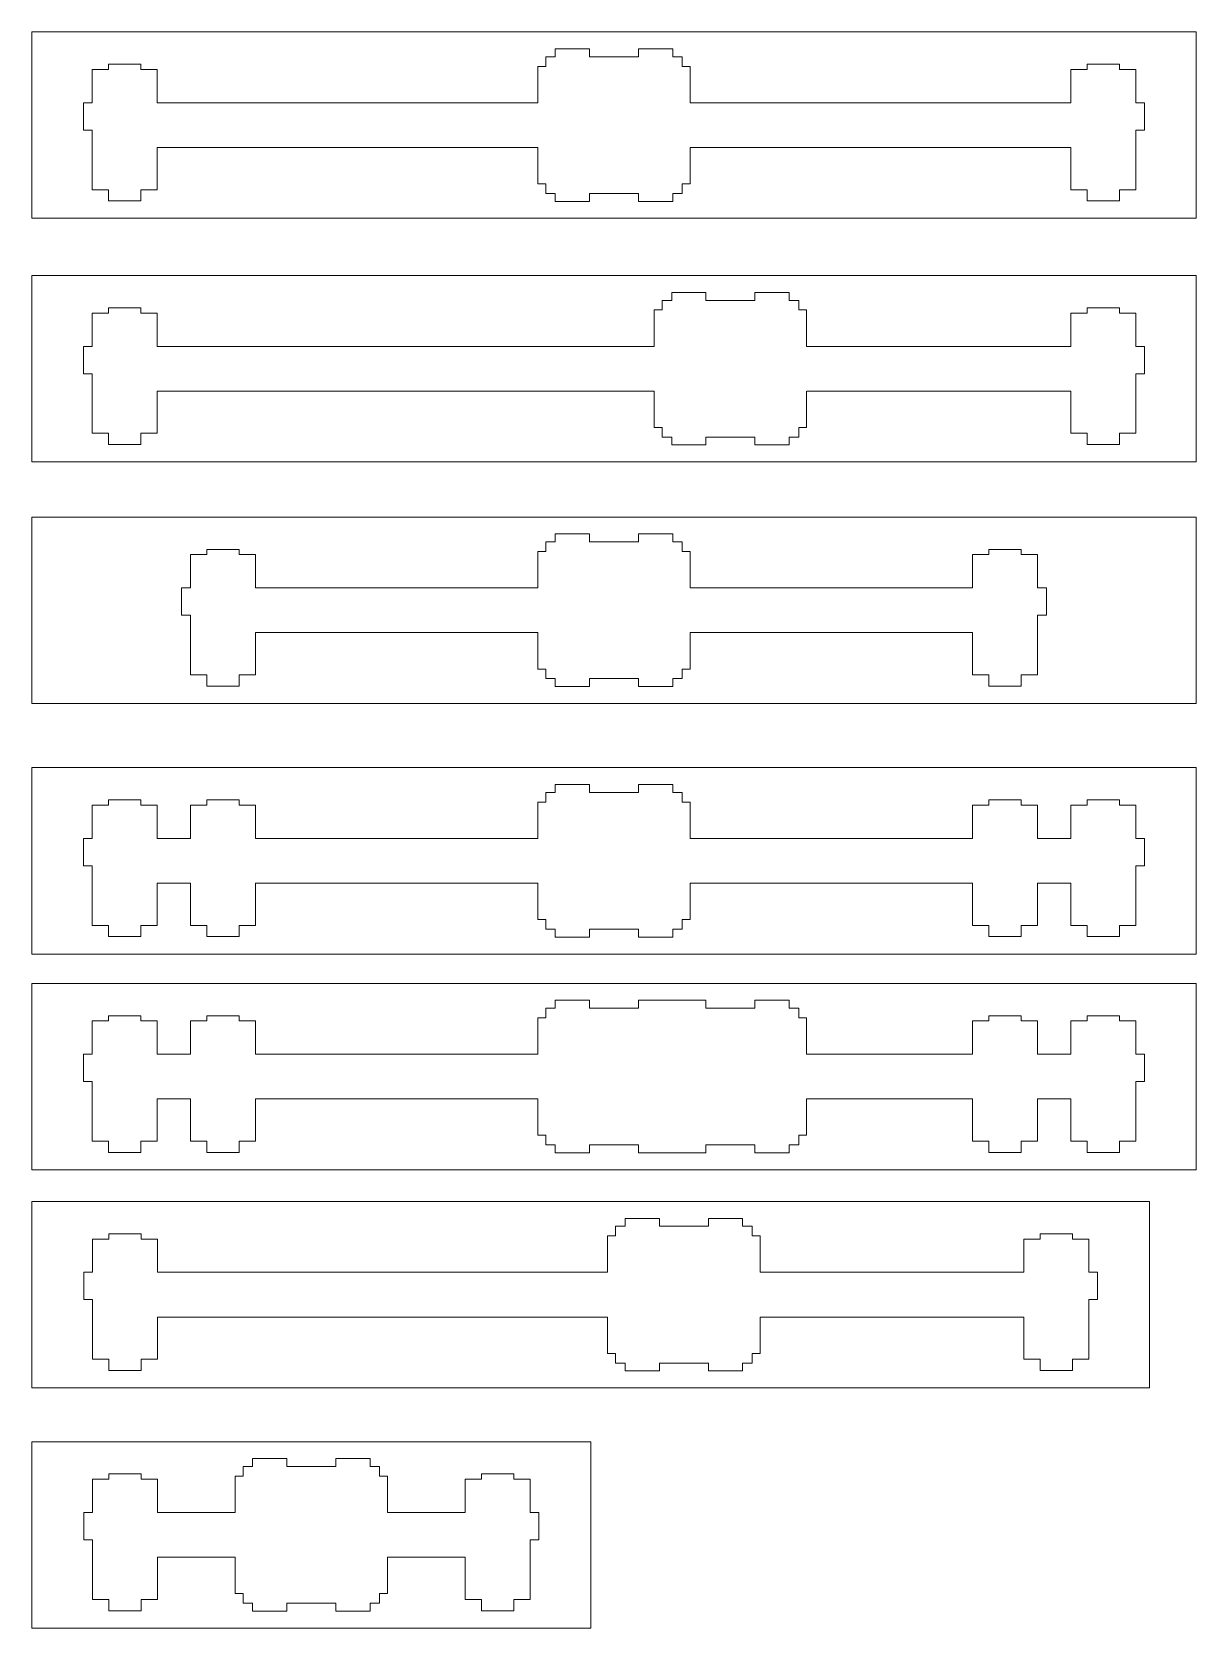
# Model space of a CAD drawing. Header units: millimetres. Extents: x -742 to 1487, y -1115 to 638.
# Drawn here: x 684.2 to 803.3, y -1115.4 to -952.3 of the extents above; entities that cross this region are included whole.
import ezdxf

# ---------------------------------------------------------------- set-up
doc = ezdxf.new("R2010")
doc.units = ezdxf.units.MM
doc.layers.add('Layer 1', color=7, linetype='CONTINUOUS')

msp = doc.modelspace()

# ---------------------------------------------------------------- linework, layer by layer
at = {"layer": 'Layer 1', "color": 250, "lineweight": 9}
for points in [[(684.237, -971.364), (803.299, -971.364), (803.299, -952.314), (684.237, -952.314), (684.237, -971.364)], [(684.237, -996.259), (803.299, -996.259), (803.299, -977.209), (684.237, -977.209), (684.237, -996.259)], [(684.237, -1020.951), (803.299, -1020.951), (803.299, -1001.901), (684.237, -1001.901), (684.237, -1020.951)], [(684.237, -1046.556), (803.299, -1046.556), (803.299, -1027.506), (684.237, -1027.506), (684.237, -1046.556)], [(684.237, -1068.605), (803.299, -1068.605), (803.299, -1049.555), (684.237, -1049.555), (684.237, -1068.605)], [(684.237, -1090.897), (798.537, -1090.897), (798.537, -1071.847), (684.237, -1071.847), (684.237, -1090.897)], [(684.237, -1115.447), (741.387, -1115.447), (741.387, -1096.397), (684.237, -1096.397), (684.237, -1115.447)]]:
    msp.add_lwpolyline(points, close=True, dxfattribs=at)
for points in [[(741.264, -954.041), (741.264, -954.041), (737.763, -954.041), (737.763, -954.041)], [(737.763, -954.854), (737.763, -954.854), (737.763, -954.041), (737.763, -954.041)], [(741.264, -954.041), (741.264, -954.041), (741.264, -954.854), (741.264, -954.854)], [(749.773, -954.041), (749.773, -954.041), (746.272, -954.041), (746.272, -954.041)], [(746.272, -954.854), (746.272, -954.854), (746.272, -954.041), (746.272, -954.041)], [(749.773, -954.041), (749.773, -954.041), (749.773, -954.854), (749.773, -954.854)], [(692.079, -955.616), (692.079, -955.616), (692.079, -956.149), (692.079, -956.149)], [(695.381, -955.616), (695.381, -955.616), (692.079, -955.616), (692.079, -955.616)], [(695.381, -955.616), (695.381, -955.616), (695.381, -956.149), (695.381, -956.149)], [(736.783, -955.834), (736.783, -955.834), (735.97, -955.834), (735.97, -955.834)], [(735.97, -959.553), (735.97, -959.553), (735.97, -955.834), (735.97, -955.834)], [(736.783, -955.834), (736.783, -955.834), (736.783, -954.854), (736.783, -954.854)], [(737.763, -954.854), (737.763, -954.854), (736.783, -954.854), (736.783, -954.854)], [(746.272, -954.854), (746.272, -954.854), (741.264, -954.854), (741.264, -954.854)], [(750.753, -954.854), (750.753, -954.854), (749.773, -954.854), (749.773, -954.854)], [(750.753, -955.834), (750.753, -955.834), (750.753, -954.854), (750.753, -954.854)], [(751.566, -955.834), (751.566, -955.834), (750.753, -955.834), (750.753, -955.834)], [(751.566, -959.553), (751.566, -959.553), (751.566, -955.834), (751.566, -955.834)], [(792.155, -955.616), (792.155, -955.616), (792.155, -956.149), (792.155, -956.149)], [(795.457, -955.616), (795.457, -955.616), (792.155, -955.616), (792.155, -955.616)], [(795.457, -955.616), (795.457, -955.616), (795.457, -956.149), (795.457, -956.149)], [(690.403, -959.553), (690.403, -959.553), (690.403, -956.149), (690.403, -956.149)], [(692.079, -956.149), (692.079, -956.149), (690.403, -956.149), (690.403, -956.149)], [(697.057, -956.149), (697.057, -956.149), (695.381, -956.149), (695.381, -956.149)], [(697.057, -959.553), (697.057, -959.553), (697.057, -956.149), (697.057, -956.149)], [(790.479, -959.553), (790.479, -959.553), (790.479, -956.149), (790.479, -956.149)], [(792.155, -956.149), (792.155, -956.149), (790.479, -956.149), (790.479, -956.149)], [(797.133, -956.149), (797.133, -956.149), (795.457, -956.149), (795.457, -956.149)], [(797.133, -959.553), (797.133, -959.553), (797.133, -956.149), (797.133, -956.149)], [(690.403, -959.553), (690.403, -959.553), (689.514, -959.553), (689.514, -959.553)], [(689.514, -959.553), (689.514, -959.553), (689.514, -962.347), (689.514, -962.347)], [(735.97, -959.553), (735.97, -959.553), (697.057, -959.553), (697.057, -959.553)], [(790.479, -959.553), (790.479, -959.553), (751.566, -959.553), (751.566, -959.553)], [(798.022, -959.553), (798.022, -959.553), (797.133, -959.553), (797.133, -959.553)], [(798.022, -962.347), (798.022, -962.347), (798.022, -959.553), (798.022, -959.553)], [(689.514, -962.347), (689.514, -962.347), (690.403, -962.347), (690.403, -962.347)], [(690.403, -968.443), (690.403, -968.443), (690.403, -962.347), (690.403, -962.347)], [(797.133, -968.443), (797.133, -968.443), (797.133, -962.347), (797.133, -962.347)], [(797.133, -962.347), (797.133, -962.347), (798.022, -962.347), (798.022, -962.347)], [(697.057, -964.125), (697.057, -964.125), (735.97, -964.125), (735.97, -964.125)], [(697.057, -968.443), (697.057, -968.443), (697.057, -964.125), (697.057, -964.125)], [(735.97, -967.844), (735.97, -967.844), (735.97, -964.125), (735.97, -964.125)], [(790.479, -964.125), (790.479, -964.125), (751.566, -964.125), (751.566, -964.125)], [(751.566, -967.844), (751.566, -967.844), (751.566, -964.125), (751.566, -964.125)], [(790.479, -968.443), (790.479, -968.443), (790.479, -964.125), (790.479, -964.125)], [(692.079, -968.443), (692.079, -968.443), (690.403, -968.443), (690.403, -968.443)], [(692.079, -969.586), (692.079, -969.586), (692.079, -968.443), (692.079, -968.443)], [(695.381, -969.586), (695.381, -969.586), (695.381, -968.443), (695.381, -968.443)], [(695.381, -968.443), (695.381, -968.443), (697.057, -968.443), (697.057, -968.443)], [(735.97, -967.844), (735.97, -967.844), (736.783, -967.844), (736.783, -967.844)], [(736.783, -967.844), (736.783, -967.844), (736.783, -968.824), (736.783, -968.824)], [(736.783, -968.824), (736.783, -968.824), (737.763, -968.824), (737.763, -968.824)], [(737.763, -968.824), (737.763, -968.824), (737.763, -969.637), (737.763, -969.637)], [(741.264, -969.637), (741.264, -969.637), (741.264, -968.824), (741.264, -968.824)], [(741.264, -968.824), (741.264, -968.824), (746.272, -968.824), (746.272, -968.824)], [(746.272, -968.824), (746.272, -968.824), (746.272, -969.637), (746.272, -969.637)], [(749.773, -969.637), (749.773, -969.637), (749.773, -968.824), (749.773, -968.824)], [(749.773, -968.824), (749.773, -968.824), (750.753, -968.824), (750.753, -968.824)], [(750.753, -968.824), (750.753, -968.824), (750.753, -967.844), (750.753, -967.844)], [(750.753, -967.844), (750.753, -967.844), (751.566, -967.844), (751.566, -967.844)], [(792.155, -968.443), (792.155, -968.443), (790.479, -968.443), (790.479, -968.443)], [(792.155, -969.586), (792.155, -969.586), (792.155, -968.443), (792.155, -968.443)], [(795.457, -969.586), (795.457, -969.586), (795.457, -968.443), (795.457, -968.443)], [(795.457, -968.443), (795.457, -968.443), (797.133, -968.443), (797.133, -968.443)], [(692.079, -969.586), (692.079, -969.586), (695.381, -969.586), (695.381, -969.586)], [(737.763, -969.637), (737.763, -969.637), (741.264, -969.637), (741.264, -969.637)], [(746.272, -969.637), (746.272, -969.637), (749.773, -969.637), (749.773, -969.637)], [(792.155, -969.586), (792.155, -969.586), (795.457, -969.586), (795.457, -969.586)], [(748.687, -980.73), (748.687, -980.73), (748.687, -979.749), (748.687, -979.749)], [(749.667, -979.749), (749.667, -979.749), (748.687, -979.749), (748.687, -979.749)], [(753.167, -978.937), (753.167, -978.937), (749.667, -978.937), (749.667, -978.937)], [(749.667, -979.749), (749.667, -979.749), (749.667, -978.937), (749.667, -978.937)], [(753.167, -978.937), (753.167, -978.937), (753.167, -979.749), (753.167, -979.749)], [(758.176, -979.749), (758.176, -979.749), (753.167, -979.749), (753.167, -979.749)], [(761.676, -978.937), (761.676, -978.937), (758.176, -978.937), (758.176, -978.937)], [(758.176, -979.749), (758.176, -979.749), (758.176, -978.937), (758.176, -978.937)], [(761.676, -978.937), (761.676, -978.937), (761.676, -979.749), (761.676, -979.749)], [(762.657, -979.749), (762.657, -979.749), (761.676, -979.749), (761.676, -979.749)], [(762.657, -980.73), (762.657, -980.73), (762.657, -979.749), (762.657, -979.749)], [(690.403, -984.448), (690.403, -984.448), (690.403, -981.045), (690.403, -981.045)], [(692.079, -981.045), (692.079, -981.045), (690.403, -981.045), (690.403, -981.045)], [(692.079, -980.511), (692.079, -980.511), (692.079, -981.045), (692.079, -981.045)], [(695.381, -980.511), (695.381, -980.511), (692.079, -980.511), (692.079, -980.511)], [(695.381, -980.511), (695.381, -980.511), (695.381, -981.045), (695.381, -981.045)], [(697.057, -981.045), (697.057, -981.045), (695.381, -981.045), (695.381, -981.045)], [(697.057, -984.448), (697.057, -984.448), (697.057, -981.045), (697.057, -981.045)], [(748.687, -980.73), (748.687, -980.73), (747.874, -980.73), (747.874, -980.73)], [(747.874, -984.448), (747.874, -984.448), (747.874, -980.73), (747.874, -980.73)], [(763.47, -980.73), (763.47, -980.73), (762.657, -980.73), (762.657, -980.73)], [(763.47, -984.448), (763.47, -984.448), (763.47, -980.73), (763.47, -980.73)], [(790.479, -984.448), (790.479, -984.448), (790.479, -981.045), (790.479, -981.045)], [(792.155, -981.045), (792.155, -981.045), (790.479, -981.045), (790.479, -981.045)], [(792.155, -980.511), (792.155, -980.511), (792.155, -981.045), (792.155, -981.045)], [(795.457, -980.511), (795.457, -980.511), (792.155, -980.511), (792.155, -980.511)], [(795.457, -980.511), (795.457, -980.511), (795.457, -981.045), (795.457, -981.045)], [(797.133, -981.045), (797.133, -981.045), (795.457, -981.045), (795.457, -981.045)], [(797.133, -984.448), (797.133, -984.448), (797.133, -981.045), (797.133, -981.045)], [(690.403, -984.448), (690.403, -984.448), (689.514, -984.448), (689.514, -984.448)], [(689.514, -984.448), (689.514, -984.448), (689.514, -987.242), (689.514, -987.242)], [(747.874, -984.448), (747.874, -984.448), (697.057, -984.448), (697.057, -984.448)], [(790.479, -984.448), (790.479, -984.448), (763.471, -984.448), (763.471, -984.448)], [(798.022, -984.448), (798.022, -984.448), (797.133, -984.448), (797.133, -984.448)], [(798.022, -987.242), (798.022, -987.242), (798.022, -984.448), (798.022, -984.448)], [(689.514, -987.242), (689.514, -987.242), (690.403, -987.242), (690.403, -987.242)], [(690.403, -993.338), (690.403, -993.338), (690.403, -987.242), (690.403, -987.242)], [(797.133, -993.338), (797.133, -993.338), (797.133, -987.242), (797.133, -987.242)], [(797.133, -987.242), (797.133, -987.242), (798.022, -987.242), (798.022, -987.242)], [(697.057, -989.02), (697.057, -989.02), (747.874, -989.02), (747.874, -989.02)], [(697.057, -993.338), (697.057, -993.338), (697.057, -989.02), (697.057, -989.02)], [(747.874, -992.739), (747.874, -992.739), (747.874, -989.02), (747.874, -989.02)], [(763.47, -992.739), (763.47, -992.739), (763.47, -989.02), (763.47, -989.02)], [(790.479, -989.02), (790.479, -989.02), (763.473, -989.02), (763.473, -989.02)], [(790.479, -993.338), (790.479, -993.338), (790.479, -989.02), (790.479, -989.02)], [(692.079, -993.338), (692.079, -993.338), (690.403, -993.338), (690.403, -993.338)], [(692.079, -994.481), (692.079, -994.481), (692.079, -993.338), (692.079, -993.338)], [(695.381, -994.481), (695.381, -994.481), (695.381, -993.338), (695.381, -993.338)], [(695.381, -993.338), (695.381, -993.338), (697.057, -993.338), (697.057, -993.338)], [(747.874, -992.739), (747.874, -992.739), (748.687, -992.739), (748.687, -992.739)], [(748.687, -992.739), (748.687, -992.739), (748.687, -993.719), (748.687, -993.719)], [(762.657, -993.719), (762.657, -993.719), (762.657, -992.739), (762.657, -992.739)], [(762.657, -992.739), (762.657, -992.739), (763.47, -992.739), (763.47, -992.739)], [(792.155, -993.338), (792.155, -993.338), (790.479, -993.338), (790.479, -993.338)], [(792.155, -994.481), (792.155, -994.481), (792.155, -993.338), (792.155, -993.338)], [(795.457, -994.481), (795.457, -994.481), (795.457, -993.338), (795.457, -993.338)], [(795.457, -993.338), (795.457, -993.338), (797.133, -993.338), (797.133, -993.338)], [(692.079, -994.481), (692.079, -994.481), (695.381, -994.481), (695.381, -994.481)], [(748.687, -993.719), (748.687, -993.719), (749.667, -993.719), (749.667, -993.719)], [(749.667, -993.719), (749.667, -993.719), (749.667, -994.532), (749.667, -994.532)], [(749.667, -994.532), (749.667, -994.532), (753.167, -994.532), (753.167, -994.532)], [(753.167, -994.532), (753.167, -994.532), (753.167, -993.719), (753.167, -993.719)], [(753.167, -993.719), (753.167, -993.719), (758.176, -993.719), (758.176, -993.719)], [(758.176, -993.719), (758.176, -993.719), (758.176, -994.532), (758.176, -994.532)], [(758.176, -994.532), (758.176, -994.532), (761.676, -994.532), (761.676, -994.532)], [(761.676, -994.532), (761.676, -994.532), (761.676, -993.719), (761.676, -993.719)], [(761.676, -993.719), (761.676, -993.719), (762.657, -993.719), (762.657, -993.719)], [(792.155, -994.481), (792.155, -994.481), (795.457, -994.481), (795.457, -994.481)], [(736.783, -1005.422), (736.783, -1005.422), (736.783, -1004.441), (736.783, -1004.441)], [(737.763, -1004.441), (737.763, -1004.441), (736.783, -1004.441), (736.783, -1004.441)], [(741.264, -1003.628), (741.264, -1003.628), (737.763, -1003.628), (737.763, -1003.628)], [(737.763, -1004.441), (737.763, -1004.441), (737.763, -1003.628), (737.763, -1003.628)], [(741.264, -1003.628), (741.264, -1003.628), (741.264, -1004.441), (741.264, -1004.441)], [(746.272, -1004.441), (746.272, -1004.441), (741.264, -1004.441), (741.264, -1004.441)], [(749.773, -1003.628), (749.773, -1003.628), (746.272, -1003.628), (746.272, -1003.628)], [(746.272, -1004.441), (746.272, -1004.441), (746.272, -1003.628), (746.272, -1003.628)], [(749.773, -1003.628), (749.773, -1003.628), (749.773, -1004.441), (749.773, -1004.441)], [(750.753, -1004.441), (750.753, -1004.441), (749.773, -1004.441), (749.773, -1004.441)], [(750.753, -1005.422), (750.753, -1005.422), (750.753, -1004.441), (750.753, -1004.441)], [(700.441, -1009.14), (700.441, -1009.14), (700.441, -1005.737), (700.441, -1005.737)], [(702.117, -1005.737), (702.117, -1005.737), (700.441, -1005.737), (700.441, -1005.737)], [(702.117, -1005.203), (702.117, -1005.203), (702.117, -1005.737), (702.117, -1005.737)], [(705.419, -1005.203), (705.419, -1005.203), (702.117, -1005.203), (702.117, -1005.203)], [(705.419, -1005.203), (705.419, -1005.203), (705.419, -1005.737), (705.419, -1005.737)], [(707.095, -1005.737), (707.095, -1005.737), (705.419, -1005.737), (705.419, -1005.737)], [(707.095, -1009.14), (707.095, -1009.14), (707.095, -1005.737), (707.095, -1005.737)], [(736.783, -1005.422), (736.783, -1005.422), (735.97, -1005.422), (735.97, -1005.422)], [(735.97, -1009.14), (735.97, -1009.14), (735.97, -1005.422), (735.97, -1005.422)], [(751.566, -1005.422), (751.566, -1005.422), (750.753, -1005.422), (750.753, -1005.422)], [(751.566, -1009.14), (751.566, -1009.14), (751.566, -1005.422), (751.566, -1005.422)], [(780.441, -1009.14), (780.441, -1009.14), (780.441, -1005.737), (780.441, -1005.737)], [(780.441, -1005.737), (780.441, -1005.737), (782.117, -1005.737), (782.117, -1005.737)], [(782.117, -1005.203), (782.117, -1005.203), (782.117, -1005.737), (782.117, -1005.737)], [(782.117, -1005.203), (782.117, -1005.203), (785.419, -1005.203), (785.419, -1005.203)], [(785.419, -1005.203), (785.419, -1005.203), (785.419, -1005.737), (785.419, -1005.737)], [(785.419, -1005.737), (785.419, -1005.737), (787.095, -1005.737), (787.095, -1005.737)], [(787.095, -1009.14), (787.095, -1009.14), (787.095, -1005.737), (787.095, -1005.737)], [(700.441, -1009.14), (700.441, -1009.14), (699.552, -1009.14), (699.552, -1009.14)], [(699.552, -1009.14), (699.552, -1009.14), (699.552, -1011.934), (699.552, -1011.934)], [(735.97, -1009.14), (735.97, -1009.14), (707.095, -1009.14), (707.095, -1009.14)], [(751.566, -1009.14), (751.566, -1009.14), (780.441, -1009.14), (780.441, -1009.14)], [(787.095, -1009.14), (787.095, -1009.14), (787.984, -1009.14), (787.984, -1009.14)], [(787.984, -1009.14), (787.984, -1009.14), (787.984, -1011.934), (787.984, -1011.934)], [(699.552, -1011.934), (699.552, -1011.934), (700.441, -1011.934), (700.441, -1011.934)], [(700.441, -1018.03), (700.441, -1018.03), (700.441, -1011.934), (700.441, -1011.934)], [(787.984, -1011.934), (787.984, -1011.934), (787.095, -1011.934), (787.095, -1011.934)], [(787.095, -1018.03), (787.095, -1018.03), (787.095, -1011.934), (787.095, -1011.934)], [(707.095, -1013.712), (707.095, -1013.712), (735.97, -1013.712), (735.97, -1013.712)], [(707.095, -1018.03), (707.095, -1018.03), (707.095, -1013.712), (707.095, -1013.712)], [(735.97, -1017.431), (735.97, -1017.431), (735.97, -1013.712), (735.97, -1013.712)], [(780.441, -1013.712), (780.441, -1013.712), (751.566, -1013.712), (751.566, -1013.712)], [(751.566, -1017.431), (751.566, -1017.431), (751.566, -1013.712), (751.566, -1013.712)], [(780.441, -1018.03), (780.441, -1018.03), (780.441, -1013.712), (780.441, -1013.712)], [(735.97, -1017.431), (735.97, -1017.431), (736.783, -1017.431), (736.783, -1017.431)], [(736.783, -1017.431), (736.783, -1017.431), (736.783, -1018.411), (736.783, -1018.411)], [(750.753, -1018.411), (750.753, -1018.411), (750.753, -1017.431), (750.753, -1017.431)], [(750.753, -1017.431), (750.753, -1017.431), (751.566, -1017.431), (751.566, -1017.431)], [(702.117, -1018.03), (702.117, -1018.03), (700.441, -1018.03), (700.441, -1018.03)], [(702.117, -1019.173), (702.117, -1019.173), (702.117, -1018.03), (702.117, -1018.03)], [(702.117, -1019.173), (702.117, -1019.173), (705.419, -1019.173), (705.419, -1019.173)], [(705.419, -1019.173), (705.419, -1019.173), (705.419, -1018.03), (705.419, -1018.03)], [(705.419, -1018.03), (705.419, -1018.03), (707.095, -1018.03), (707.095, -1018.03)], [(736.783, -1018.411), (736.783, -1018.411), (737.763, -1018.411), (737.763, -1018.411)], [(737.763, -1018.411), (737.763, -1018.411), (737.763, -1019.224), (737.763, -1019.224)], [(737.763, -1019.224), (737.763, -1019.224), (741.264, -1019.224), (741.264, -1019.224)], [(741.264, -1019.224), (741.264, -1019.224), (741.264, -1018.411), (741.264, -1018.411)], [(741.264, -1018.411), (741.264, -1018.411), (746.272, -1018.411), (746.272, -1018.411)], [(746.272, -1018.411), (746.272, -1018.411), (746.272, -1019.224), (746.272, -1019.224)], [(746.272, -1019.224), (746.272, -1019.224), (749.773, -1019.224), (749.773, -1019.224)], [(749.773, -1019.224), (749.773, -1019.224), (749.773, -1018.411), (749.773, -1018.411)], [(749.773, -1018.411), (749.773, -1018.411), (750.753, -1018.411), (750.753, -1018.411)], [(782.117, -1018.03), (782.117, -1018.03), (780.441, -1018.03), (780.441, -1018.03)], [(782.117, -1019.173), (782.117, -1019.173), (782.117, -1018.03), (782.117, -1018.03)], [(785.419, -1019.173), (785.419, -1019.173), (782.117, -1019.173), (782.117, -1019.173)], [(785.419, -1019.173), (785.419, -1019.173), (785.419, -1018.03), (785.419, -1018.03)], [(785.419, -1018.03), (785.419, -1018.03), (787.095, -1018.03), (787.095, -1018.03)], [(741.264, -1029.234), (741.264, -1029.234), (737.764, -1029.234), (737.764, -1029.234)], [(737.764, -1030.046), (737.764, -1030.046), (737.764, -1029.234), (737.764, -1029.234)], [(741.264, -1029.234), (741.264, -1029.234), (741.264, -1030.046), (741.264, -1030.046)], [(749.773, -1029.234), (749.773, -1029.234), (746.273, -1029.234), (746.273, -1029.234)], [(746.273, -1030.046), (746.273, -1030.046), (746.273, -1029.234), (746.273, -1029.234)], [(749.773, -1029.234), (749.773, -1029.234), (749.773, -1030.046), (749.773, -1030.046)], [(692.079, -1030.808), (692.079, -1030.808), (692.079, -1031.342), (692.079, -1031.342)], [(695.381, -1030.808), (695.381, -1030.808), (692.079, -1030.808), (692.079, -1030.808)], [(695.381, -1030.808), (695.381, -1030.808), (695.381, -1031.342), (695.381, -1031.342)], [(702.117, -1030.808), (702.117, -1030.808), (702.117, -1031.342), (702.117, -1031.342)], [(705.419, -1030.808), (705.419, -1030.808), (702.117, -1030.808), (702.117, -1030.808)], [(705.419, -1030.808), (705.419, -1030.808), (705.419, -1031.342), (705.419, -1031.342)], [(737.764, -1030.046), (737.764, -1030.046), (736.783, -1030.046), (736.783, -1030.046)], [(736.783, -1031.027), (736.783, -1031.027), (736.783, -1030.046), (736.783, -1030.046)], [(746.273, -1030.046), (746.273, -1030.046), (741.264, -1030.046), (741.264, -1030.046)], [(750.753, -1030.046), (750.753, -1030.046), (749.773, -1030.046), (749.773, -1030.046)], [(750.753, -1031.027), (750.753, -1031.027), (750.753, -1030.046), (750.753, -1030.046)], [(782.117, -1030.808), (782.117, -1030.808), (782.117, -1031.342), (782.117, -1031.342)], [(782.117, -1030.808), (782.117, -1030.808), (785.419, -1030.808), (785.419, -1030.808)], [(785.419, -1030.808), (785.419, -1030.808), (785.419, -1031.342), (785.419, -1031.342)], [(792.155, -1030.808), (792.155, -1030.808), (792.155, -1031.342), (792.155, -1031.342)], [(795.457, -1030.808), (795.457, -1030.808), (792.155, -1030.808), (792.155, -1030.808)], [(795.457, -1030.808), (795.457, -1030.808), (795.457, -1031.342), (795.457, -1031.342)], [(690.403, -1034.745), (690.403, -1034.745), (690.403, -1031.342), (690.403, -1031.342)], [(692.079, -1031.342), (692.079, -1031.342), (690.403, -1031.342), (690.403, -1031.342)], [(697.057, -1031.342), (697.057, -1031.342), (695.381, -1031.342), (695.381, -1031.342)], [(697.057, -1034.745), (697.057, -1034.745), (697.057, -1031.342), (697.057, -1031.342)], [(700.441, -1034.745), (700.441, -1034.745), (700.441, -1031.342), (700.441, -1031.342)], [(702.117, -1031.342), (702.117, -1031.342), (700.441, -1031.342), (700.441, -1031.342)], [(707.095, -1031.342), (707.095, -1031.342), (705.419, -1031.342), (705.419, -1031.342)], [(707.095, -1034.745), (707.095, -1034.745), (707.095, -1031.342), (707.095, -1031.342)], [(736.783, -1031.027), (736.783, -1031.027), (735.97, -1031.027), (735.97, -1031.027)], [(735.97, -1034.745), (735.97, -1034.745), (735.97, -1031.027), (735.97, -1031.027)], [(750.753, -1031.027), (750.753, -1031.027), (751.566, -1031.027), (751.566, -1031.027)], [(751.566, -1034.745), (751.566, -1034.745), (751.566, -1031.027), (751.566, -1031.027)], [(780.441, -1034.745), (780.441, -1034.745), (780.441, -1031.342), (780.441, -1031.342)], [(780.441, -1031.342), (780.441, -1031.342), (782.117, -1031.342), (782.117, -1031.342)], [(785.419, -1031.342), (785.419, -1031.342), (787.095, -1031.342), (787.095, -1031.342)], [(787.095, -1034.745), (787.095, -1034.745), (787.095, -1031.342), (787.095, -1031.342)], [(790.479, -1034.745), (790.479, -1034.745), (790.479, -1031.342), (790.479, -1031.342)], [(792.155, -1031.342), (792.155, -1031.342), (790.479, -1031.342), (790.479, -1031.342)], [(797.133, -1031.342), (797.133, -1031.342), (795.457, -1031.342), (795.457, -1031.342)], [(797.133, -1034.745), (797.133, -1034.745), (797.133, -1031.342), (797.133, -1031.342)], [(690.403, -1034.745), (690.403, -1034.745), (689.514, -1034.745), (689.514, -1034.745)], [(689.514, -1034.745), (689.514, -1034.745), (689.514, -1037.539), (689.514, -1037.539)], [(700.441, -1034.745), (700.441, -1034.745), (697.057, -1034.745), (697.057, -1034.745)], [(735.97, -1034.745), (735.97, -1034.745), (707.095, -1034.745), (707.095, -1034.745)], [(780.441, -1034.745), (780.441, -1034.745), (751.566, -1034.745), (751.566, -1034.745)], [(787.095, -1034.745), (787.095, -1034.745), (790.479, -1034.745), (790.479, -1034.745)], [(798.022, -1034.745), (798.022, -1034.745), (797.133, -1034.745), (797.133, -1034.745)], [(798.022, -1037.539), (798.022, -1037.539), (798.022, -1034.745), (798.022, -1034.745)], [(689.514, -1037.539), (689.514, -1037.539), (690.403, -1037.539), (690.403, -1037.539)], [(690.403, -1043.635), (690.403, -1043.635), (690.403, -1037.539), (690.403, -1037.539)], [(797.133, -1043.635), (797.133, -1043.635), (797.133, -1037.539), (797.133, -1037.539)], [(797.133, -1037.539), (797.133, -1037.539), (798.022, -1037.539), (798.022, -1037.539)], [(697.057, -1039.317), (697.057, -1039.317), (700.441, -1039.317), (700.441, -1039.317)], [(697.057, -1043.635), (697.057, -1043.635), (697.057, -1039.317), (697.057, -1039.317)], [(700.441, -1043.635), (700.441, -1043.635), (700.441, -1039.317), (700.441, -1039.317)], [(707.095, -1039.317), (707.095, -1039.317), (735.97, -1039.317), (735.97, -1039.317)], [(707.095, -1043.635), (707.095, -1043.635), (707.095, -1039.317), (707.095, -1039.317)], [(735.97, -1043.036), (735.97, -1043.036), (735.97, -1039.317), (735.97, -1039.317)], [(780.441, -1039.317), (780.441, -1039.317), (751.566, -1039.317), (751.566, -1039.317)], [(751.566, -1043.036), (751.566, -1043.036), (751.566, -1039.317), (751.566, -1039.317)], [(780.441, -1043.635), (780.441, -1043.635), (780.441, -1039.317), (780.441, -1039.317)], [(790.479, -1039.317), (790.479, -1039.317), (787.095, -1039.317), (787.095, -1039.317)], [(787.095, -1043.635), (787.095, -1043.635), (787.095, -1039.317), (787.095, -1039.317)], [(790.479, -1043.635), (790.479, -1043.635), (790.479, -1039.317), (790.479, -1039.317)], [(692.079, -1043.635), (692.079, -1043.635), (690.403, -1043.635), (690.403, -1043.635)], [(692.079, -1044.778), (692.079, -1044.778), (692.079, -1043.635), (692.079, -1043.635)], [(695.381, -1044.778), (695.381, -1044.778), (695.381, -1043.635), (695.381, -1043.635)], [(695.381, -1043.635), (695.381, -1043.635), (697.057, -1043.635), (697.057, -1043.635)], [(702.117, -1043.635), (702.117, -1043.635), (700.441, -1043.635), (700.441, -1043.635)], [(702.117, -1044.778), (702.117, -1044.778), (702.117, -1043.635), (702.117, -1043.635)], [(705.419, -1044.778), (705.419, -1044.778), (705.419, -1043.635), (705.419, -1043.635)], [(705.419, -1043.635), (705.419, -1043.635), (707.095, -1043.635), (707.095, -1043.635)], [(735.97, -1043.036), (735.97, -1043.036), (736.783, -1043.036), (736.783, -1043.036)], [(736.783, -1043.036), (736.783, -1043.036), (736.783, -1044.016), (736.783, -1044.016)], [(736.783, -1044.016), (736.783, -1044.016), (737.764, -1044.016), (737.764, -1044.016)], [(737.764, -1044.016), (737.764, -1044.016), (737.764, -1044.829), (737.764, -1044.829)], [(741.264, -1044.829), (741.264, -1044.829), (741.264, -1044.016), (741.264, -1044.016)], [(741.264, -1044.016), (741.264, -1044.016), (746.273, -1044.016), (746.273, -1044.016)], [(746.273, -1044.016), (746.273, -1044.016), (746.273, -1044.829), (746.273, -1044.829)], [(749.773, -1044.829), (749.773, -1044.829), (749.773, -1044.016), (749.773, -1044.016)], [(749.773, -1044.016), (749.773, -1044.016), (750.753, -1044.016), (750.753, -1044.016)], [(751.566, -1043.036), (751.566, -1043.036), (750.753, -1043.036), (750.753, -1043.036)], [(750.753, -1043.036), (750.753, -1043.036), (750.753, -1044.016), (750.753, -1044.016)], [(782.117, -1043.635), (782.117, -1043.635), (780.441, -1043.635), (780.441, -1043.635)], [(782.117, -1044.778), (782.117, -1044.778), (782.117, -1043.635), (782.117, -1043.635)], [(785.419, -1044.778), (785.419, -1044.778), (785.419, -1043.635), (785.419, -1043.635)], [(785.419, -1043.635), (785.419, -1043.635), (787.095, -1043.635), (787.095, -1043.635)], [(792.155, -1043.635), (792.155, -1043.635), (790.479, -1043.635), (790.479, -1043.635)], [(792.155, -1044.778), (792.155, -1044.778), (792.155, -1043.635), (792.155, -1043.635)], [(795.457, -1044.778), (795.457, -1044.778), (795.457, -1043.635), (795.457, -1043.635)], [(795.457, -1043.635), (795.457, -1043.635), (797.133, -1043.635), (797.133, -1043.635)], [(692.079, -1044.778), (692.079, -1044.778), (695.381, -1044.778), (695.381, -1044.778)], [(702.117, -1044.778), (702.117, -1044.778), (705.419, -1044.778), (705.419, -1044.778)], [(737.764, -1044.829), (737.764, -1044.829), (741.264, -1044.829), (741.264, -1044.829)], [(746.273, -1044.829), (746.273, -1044.829), (749.773, -1044.829), (749.773, -1044.829)], [(785.419, -1044.778), (785.419, -1044.778), (782.117, -1044.778), (782.117, -1044.778)], [(792.155, -1044.778), (792.155, -1044.778), (795.457, -1044.778), (795.457, -1044.778)], [(737.764, -1052.095), (737.764, -1052.095), (736.783, -1052.095), (736.783, -1052.095)], [(736.783, -1053.076), (736.783, -1053.076), (736.783, -1052.095), (736.783, -1052.095)], [(741.264, -1051.283), (741.264, -1051.283), (737.764, -1051.283), (737.764, -1051.283)], [(737.764, -1052.095), (737.764, -1052.095), (737.764, -1051.283), (737.764, -1051.283)], [(741.264, -1051.283), (741.264, -1051.283), (741.264, -1052.095), (741.264, -1052.095)], [(746.273, -1052.095), (746.273, -1052.095), (741.264, -1052.095), (741.264, -1052.095)], [(753.167, -1051.283), (753.167, -1051.283), (746.273, -1051.283), (746.273, -1051.283)], [(746.273, -1052.095), (746.273, -1052.095), (746.273, -1051.283), (746.273, -1051.283)], [(753.167, -1051.283), (753.167, -1051.283), (753.167, -1052.095), (753.167, -1052.095)], [(758.176, -1052.095), (758.176, -1052.095), (753.167, -1052.095), (753.167, -1052.095)], [(761.676, -1051.283), (761.676, -1051.283), (758.176, -1051.283), (758.176, -1051.283)], [(758.176, -1052.095), (758.176, -1052.095), (758.176, -1051.283), (758.176, -1051.283)], [(761.676, -1051.283), (761.676, -1051.283), (761.676, -1052.095), (761.676, -1052.095)], [(762.657, -1052.095), (762.657, -1052.095), (761.676, -1052.095), (761.676, -1052.095)], [(762.657, -1053.076), (762.657, -1053.076), (762.657, -1052.095), (762.657, -1052.095)], [(690.403, -1056.794), (690.403, -1056.794), (690.403, -1053.391), (690.403, -1053.391)], [(692.079, -1053.391), (692.079, -1053.391), (690.403, -1053.391), (690.403, -1053.391)], [(692.079, -1052.857), (692.079, -1052.857), (692.079, -1053.391), (692.079, -1053.391)], [(695.381, -1052.857), (695.381, -1052.857), (692.079, -1052.857), (692.079, -1052.857)], [(695.381, -1052.857), (695.381, -1052.857), (695.381, -1053.391), (695.381, -1053.391)], [(697.057, -1053.391), (697.057, -1053.391), (695.381, -1053.391), (695.381, -1053.391)], [(697.057, -1056.794), (697.057, -1056.794), (697.057, -1053.391), (697.057, -1053.391)], [(700.441, -1056.794), (700.441, -1056.794), (700.441, -1053.391), (700.441, -1053.391)], [(702.117, -1053.391), (702.117, -1053.391), (700.441, -1053.391), (700.441, -1053.391)], [(702.117, -1052.857), (702.117, -1052.857), (702.117, -1053.391), (702.117, -1053.391)], [(705.419, -1052.857), (705.419, -1052.857), (702.117, -1052.857), (702.117, -1052.857)], [(705.419, -1052.857), (705.419, -1052.857), (705.419, -1053.391), (705.419, -1053.391)], [(707.095, -1053.391), (707.095, -1053.391), (705.419, -1053.391), (705.419, -1053.391)], [(707.095, -1056.794), (707.095, -1056.794), (707.095, -1053.391), (707.095, -1053.391)], [(736.783, -1053.076), (736.783, -1053.076), (735.97, -1053.076), (735.97, -1053.076)], [(735.97, -1056.794), (735.97, -1056.794), (735.97, -1053.076), (735.97, -1053.076)], [(762.657, -1053.076), (762.657, -1053.076), (763.47, -1053.076), (763.47, -1053.076)], [(763.47, -1056.794), (763.47, -1056.794), (763.47, -1053.076), (763.47, -1053.076)], [(780.441, -1056.794), (780.441, -1056.794), (780.441, -1053.391), (780.441, -1053.391)], [(780.441, -1053.391), (780.441, -1053.391), (782.117, -1053.391), (782.117, -1053.391)], [(782.117, -1052.857), (782.117, -1052.857), (782.117, -1053.391), (782.117, -1053.391)], [(782.117, -1052.857), (782.117, -1052.857), (785.419, -1052.857), (785.419, -1052.857)], [(785.419, -1052.857), (785.419, -1052.857), (785.419, -1053.391), (785.419, -1053.391)], [(785.419, -1053.391), (785.419, -1053.391), (787.095, -1053.391), (787.095, -1053.391)], [(787.095, -1056.794), (787.095, -1056.794), (787.095, -1053.391), (787.095, -1053.391)], [(790.479, -1056.794), (790.479, -1056.794), (790.479, -1053.391), (790.479, -1053.391)], [(792.155, -1053.391), (792.155, -1053.391), (790.479, -1053.391), (790.479, -1053.391)], [(792.155, -1052.857), (792.155, -1052.857), (792.155, -1053.391), (792.155, -1053.391)], [(795.457, -1052.857), (795.457, -1052.857), (792.155, -1052.857), (792.155, -1052.857)], [(795.457, -1052.857), (795.457, -1052.857), (795.457, -1053.391), (795.457, -1053.391)], [(797.133, -1053.391), (797.133, -1053.391), (795.457, -1053.391), (795.457, -1053.391)], [(797.133, -1056.794), (797.133, -1056.794), (797.133, -1053.391), (797.133, -1053.391)], [(690.403, -1056.794), (690.403, -1056.794), (689.514, -1056.794), (689.514, -1056.794)], [(689.514, -1056.794), (689.514, -1056.794), (689.514, -1059.588), (689.514, -1059.588)], [(700.441, -1056.794), (700.441, -1056.794), (697.057, -1056.794), (697.057, -1056.794)], [(735.97, -1056.794), (735.97, -1056.794), (707.095, -1056.794), (707.095, -1056.794)], [(780.441, -1056.794), (780.441, -1056.794), (763.47, -1056.794), (763.47, -1056.794)], [(787.095, -1056.794), (787.095, -1056.794), (790.479, -1056.794), (790.479, -1056.794)], [(798.022, -1056.794), (798.022, -1056.794), (797.133, -1056.794), (797.133, -1056.794)], [(798.022, -1059.588), (798.022, -1059.588), (798.022, -1056.794), (798.022, -1056.794)], [(689.514, -1059.588), (689.514, -1059.588), (690.403, -1059.588), (690.403, -1059.588)], [(690.403, -1065.684), (690.403, -1065.684), (690.403, -1059.588), (690.403, -1059.588)], [(797.133, -1065.684), (797.133, -1065.684), (797.133, -1059.588), (797.133, -1059.588)], [(797.133, -1059.588), (797.133, -1059.588), (798.022, -1059.588), (798.022, -1059.588)], [(697.057, -1061.366), (697.057, -1061.366), (700.441, -1061.366), (700.441, -1061.366)], [(697.057, -1065.684), (697.057, -1065.684), (697.057, -1061.366), (697.057, -1061.366)], [(700.441, -1065.684), (700.441, -1065.684), (700.441, -1061.366), (700.441, -1061.366)], [(707.095, -1061.366), (707.095, -1061.366), (735.97, -1061.366), (735.97, -1061.366)], [(707.095, -1065.684), (707.095, -1065.684), (707.095, -1061.366), (707.095, -1061.366)], [(735.97, -1065.085), (735.97, -1065.085), (735.97, -1061.366), (735.97, -1061.366)], [(780.441, -1061.366), (780.441, -1061.366), (763.47, -1061.366), (763.47, -1061.366)], [(763.47, -1065.085), (763.47, -1065.085), (763.47, -1061.366), (763.47, -1061.366)], [(780.441, -1065.684), (780.441, -1065.684), (780.441, -1061.366), (780.441, -1061.366)], [(790.479, -1061.366), (790.479, -1061.366), (787.095, -1061.366), (787.095, -1061.366)], [(787.095, -1065.684), (787.095, -1065.684), (787.095, -1061.366), (787.095, -1061.366)], [(790.479, -1065.684), (790.479, -1065.684), (790.479, -1061.366), (790.479, -1061.366)], [(735.97, -1065.085), (735.97, -1065.085), (736.783, -1065.085), (736.783, -1065.085)], [(736.783, -1065.085), (736.783, -1065.085), (736.783, -1066.065), (736.783, -1066.065)], [(763.47, -1065.085), (763.47, -1065.085), (762.657, -1065.085), (762.657, -1065.085)], [(762.657, -1065.085), (762.657, -1065.085), (762.657, -1066.065), (762.657, -1066.065)], [(692.079, -1065.684), (692.079, -1065.684), (690.403, -1065.684), (690.403, -1065.684)], [(692.079, -1066.827), (692.079, -1066.827), (692.079, -1065.684), (692.079, -1065.684)], [(692.079, -1066.827), (692.079, -1066.827), (695.381, -1066.827), (695.381, -1066.827)], [(695.381, -1066.827), (695.381, -1066.827), (695.381, -1065.684), (695.381, -1065.684)], [(695.381, -1065.684), (695.381, -1065.684), (697.057, -1065.684), (697.057, -1065.684)], [(702.117, -1065.684), (702.117, -1065.684), (700.441, -1065.684), (700.441, -1065.684)], [(702.117, -1066.827), (702.117, -1066.827), (702.117, -1065.684), (702.117, -1065.684)], [(702.117, -1066.827), (702.117, -1066.827), (705.419, -1066.827), (705.419, -1066.827)], [(705.419, -1066.827), (705.419, -1066.827), (705.419, -1065.684), (705.419, -1065.684)], [(705.419, -1065.684), (705.419, -1065.684), (707.095, -1065.684), (707.095, -1065.684)], [(736.783, -1066.065), (736.783, -1066.065), (737.764, -1066.065), (737.764, -1066.065)], [(737.764, -1066.065), (737.764, -1066.065), (737.764, -1066.878), (737.764, -1066.878)], [(737.764, -1066.878), (737.764, -1066.878), (741.264, -1066.878), (741.264, -1066.878)], [(741.264, -1066.878), (741.264, -1066.878), (741.264, -1066.065), (741.264, -1066.065)], [(741.264, -1066.065), (741.264, -1066.065), (746.273, -1066.065), (746.273, -1066.065)], [(746.273, -1066.065), (746.273, -1066.065), (746.273, -1066.878), (746.273, -1066.878)], [(746.273, -1066.878), (746.273, -1066.878), (753.167, -1066.878), (753.167, -1066.878)], [(753.167, -1066.878), (753.167, -1066.878), (753.167, -1066.065), (753.167, -1066.065)], [(753.167, -1066.065), (753.167, -1066.065), (758.176, -1066.065), (758.176, -1066.065)], [(758.176, -1066.065), (758.176, -1066.065), (758.176, -1066.878), (758.176, -1066.878)], [(758.176, -1066.878), (758.176, -1066.878), (761.676, -1066.878), (761.676, -1066.878)], [(761.676, -1066.878), (761.676, -1066.878), (761.676, -1066.065), (761.676, -1066.065)], [(761.676, -1066.065), (761.676, -1066.065), (762.657, -1066.065), (762.657, -1066.065)], [(782.117, -1065.684), (782.117, -1065.684), (780.441, -1065.684), (780.441, -1065.684)], [(782.117, -1066.827), (782.117, -1066.827), (782.117, -1065.684), (782.117, -1065.684)], [(785.419, -1066.827), (785.419, -1066.827), (782.117, -1066.827), (782.117, -1066.827)], [(785.419, -1066.827), (785.419, -1066.827), (785.419, -1065.684), (785.419, -1065.684)], [(785.419, -1065.684), (785.419, -1065.684), (787.095, -1065.684), (787.095, -1065.684)], [(792.155, -1065.684), (792.155, -1065.684), (790.479, -1065.684), (790.479, -1065.684)], [(792.155, -1066.827), (792.155, -1066.827), (792.155, -1065.684), (792.155, -1065.684)], [(792.155, -1066.827), (792.155, -1066.827), (795.457, -1066.827), (795.457, -1066.827)], [(795.457, -1066.827), (795.457, -1066.827), (795.457, -1065.684), (795.457, -1065.684)], [(795.457, -1065.684), (795.457, -1065.684), (797.133, -1065.684), (797.133, -1065.684)], [(743.927, -1075.368), (743.927, -1075.368), (743.927, -1074.387), (743.927, -1074.387)], [(744.907, -1074.387), (744.907, -1074.387), (743.927, -1074.387), (743.927, -1074.387)], [(748.407, -1073.575), (748.407, -1073.575), (744.907, -1073.575), (744.907, -1073.575)], [(744.907, -1074.387), (744.907, -1074.387), (744.907, -1073.575), (744.907, -1073.575)], [(748.407, -1073.575), (748.407, -1073.575), (748.407, -1074.387), (748.407, -1074.387)], [(753.416, -1074.387), (753.416, -1074.387), (748.407, -1074.387), (748.407, -1074.387)], [(756.916, -1073.575), (756.916, -1073.575), (753.416, -1073.575), (753.416, -1073.575)], [(753.416, -1074.387), (753.416, -1074.387), (753.416, -1073.575), (753.416, -1073.575)], [(756.916, -1073.575), (756.916, -1073.575), (756.916, -1074.387), (756.916, -1074.387)], [(757.897, -1074.387), (757.897, -1074.387), (756.916, -1074.387), (756.916, -1074.387)], [(757.897, -1075.368), (757.897, -1075.368), (757.897, -1074.387), (757.897, -1074.387)], [(690.434, -1079.086), (690.434, -1079.086), (690.434, -1075.683), (690.434, -1075.683)], [(692.111, -1075.683), (692.111, -1075.683), (690.434, -1075.683), (690.434, -1075.683)], [(692.111, -1075.149), (692.111, -1075.149), (692.111, -1075.683), (692.111, -1075.683)], [(695.413, -1075.149), (695.413, -1075.149), (692.111, -1075.149), (692.111, -1075.149)], [(695.413, -1075.149), (695.413, -1075.149), (695.413, -1075.683), (695.413, -1075.683)], [(697.089, -1075.683), (697.089, -1075.683), (695.413, -1075.683), (695.413, -1075.683)], [(697.089, -1079.086), (697.089, -1079.086), (697.089, -1075.683), (697.089, -1075.683)], [(743.927, -1075.368), (743.927, -1075.368), (743.114, -1075.368), (743.114, -1075.368)], [(743.114, -1079.086), (743.114, -1079.086), (743.114, -1075.368), (743.114, -1075.368)], [(758.71, -1075.368), (758.71, -1075.368), (757.897, -1075.368), (757.897, -1075.368)], [(758.71, -1079.086), (758.71, -1079.086), (758.71, -1075.368), (758.71, -1075.368)], [(785.684, -1079.086), (785.684, -1079.086), (785.684, -1075.683), (785.684, -1075.683)], [(787.361, -1075.683), (787.361, -1075.683), (785.684, -1075.683), (785.684, -1075.683)], [(787.361, -1075.149), (787.361, -1075.149), (787.361, -1075.683), (787.361, -1075.683)], [(790.663, -1075.149), (790.663, -1075.149), (787.361, -1075.149), (787.361, -1075.149)], [(790.663, -1075.149), (790.663, -1075.149), (790.663, -1075.683), (790.663, -1075.683)], [(792.339, -1075.683), (792.339, -1075.683), (790.663, -1075.683), (790.663, -1075.683)], [(792.339, -1079.086), (792.339, -1079.086), (792.339, -1075.683), (792.339, -1075.683)], [(690.434, -1079.086), (690.434, -1079.086), (689.545, -1079.086), (689.545, -1079.086)], [(689.545, -1079.086), (689.545, -1079.086), (689.545, -1081.88), (689.545, -1081.88)], [(743.114, -1079.086), (743.114, -1079.086), (697.089, -1079.086), (697.089, -1079.086)], [(785.684, -1079.086), (785.684, -1079.086), (758.71, -1079.086), (758.71, -1079.086)], [(793.228, -1079.086), (793.228, -1079.086), (792.339, -1079.086), (792.339, -1079.086)], [(793.228, -1081.88), (793.228, -1081.88), (793.228, -1079.086), (793.228, -1079.086)], [(689.545, -1081.88), (689.545, -1081.88), (690.434, -1081.88), (690.434, -1081.88)], [(690.434, -1087.976), (690.434, -1087.976), (690.434, -1081.88), (690.434, -1081.88)], [(792.339, -1087.976), (792.339, -1087.976), (792.339, -1081.88), (792.339, -1081.88)], [(792.339, -1081.88), (792.339, -1081.88), (793.228, -1081.88), (793.228, -1081.88)], [(697.089, -1083.658), (697.089, -1083.658), (743.114, -1083.658), (743.114, -1083.658)], [(697.089, -1087.976), (697.089, -1087.976), (697.089, -1083.658), (697.089, -1083.658)], [(743.114, -1087.377), (743.114, -1087.377), (743.114, -1083.658), (743.114, -1083.658)], [(758.71, -1087.377), (758.71, -1087.377), (758.71, -1083.658), (758.71, -1083.658)], [(785.684, -1083.658), (785.684, -1083.658), (758.71, -1083.658), (758.71, -1083.658)], [(785.684, -1087.976), (785.684, -1087.976), (785.684, -1083.658), (785.684, -1083.658)], [(692.111, -1087.976), (692.111, -1087.976), (690.434, -1087.976), (690.434, -1087.976)], [(692.111, -1089.119), (692.111, -1089.119), (692.111, -1087.976), (692.111, -1087.976)], [(695.413, -1089.119), (695.413, -1089.119), (695.413, -1087.976), (695.413, -1087.976)], [(695.413, -1087.976), (695.413, -1087.976), (697.089, -1087.976), (697.089, -1087.976)], [(743.114, -1087.377), (743.114, -1087.377), (743.927, -1087.377), (743.927, -1087.377)], [(743.927, -1087.377), (743.927, -1087.377), (743.927, -1088.357), (743.927, -1088.357)], [(757.897, -1088.357), (757.897, -1088.357), (757.897, -1087.377), (757.897, -1087.377)], [(757.897, -1087.377), (757.897, -1087.377), (758.71, -1087.377), (758.71, -1087.377)], [(787.361, -1087.976), (787.361, -1087.976), (785.684, -1087.976), (785.684, -1087.976)], [(787.361, -1089.119), (787.361, -1089.119), (787.361, -1087.976), (787.361, -1087.976)], [(790.663, -1089.119), (790.663, -1089.119), (790.663, -1087.976), (790.663, -1087.976)], [(790.663, -1087.976), (790.663, -1087.976), (792.339, -1087.976), (792.339, -1087.976)], [(692.111, -1089.119), (692.111, -1089.119), (695.413, -1089.119), (695.413, -1089.119)], [(743.927, -1088.357), (743.927, -1088.357), (744.907, -1088.357), (744.907, -1088.357)], [(744.907, -1088.357), (744.907, -1088.357), (744.907, -1089.17), (744.907, -1089.17)], [(744.907, -1089.17), (744.907, -1089.17), (748.407, -1089.17), (748.407, -1089.17)], [(748.407, -1089.17), (748.407, -1089.17), (748.407, -1088.357), (748.407, -1088.357)], [(748.407, -1088.357), (748.407, -1088.357), (753.416, -1088.357), (753.416, -1088.357)], [(753.416, -1088.357), (753.416, -1088.357), (753.416, -1089.17), (753.416, -1089.17)], [(753.416, -1089.17), (753.416, -1089.17), (756.916, -1089.17), (756.916, -1089.17)], [(756.916, -1089.17), (756.916, -1089.17), (756.916, -1088.357), (756.916, -1088.357)], [(756.916, -1088.357), (756.916, -1088.357), (757.897, -1088.357), (757.897, -1088.357)], [(787.361, -1089.119), (787.361, -1089.119), (790.663, -1089.119), (790.663, -1089.119)], [(705.827, -1099.918), (705.827, -1099.918), (705.827, -1098.937), (705.827, -1098.937)], [(706.807, -1098.937), (706.807, -1098.937), (705.827, -1098.937), (705.827, -1098.937)], [(710.307, -1098.125), (710.307, -1098.125), (706.807, -1098.125), (706.807, -1098.125)], [(706.807, -1098.937), (706.807, -1098.937), (706.807, -1098.125), (706.807, -1098.125)], [(710.307, -1098.125), (710.307, -1098.125), (710.307, -1098.937), (710.307, -1098.937)], [(715.316, -1098.937), (715.316, -1098.937), (710.307, -1098.937), (710.307, -1098.937)], [(718.816, -1098.125), (718.816, -1098.125), (715.316, -1098.125), (715.316, -1098.125)], [(715.316, -1098.937), (715.316, -1098.937), (715.316, -1098.125), (715.316, -1098.125)], [(718.816, -1098.125), (718.816, -1098.125), (718.816, -1098.937), (718.816, -1098.937)], [(719.797, -1098.937), (719.797, -1098.937), (718.816, -1098.937), (718.816, -1098.937)], [(719.797, -1099.918), (719.797, -1099.918), (719.797, -1098.937), (719.797, -1098.937)], [(690.434, -1103.636), (690.434, -1103.636), (690.434, -1100.233), (690.434, -1100.233)], [(692.111, -1100.233), (692.111, -1100.233), (690.434, -1100.233), (690.434, -1100.233)], [(692.111, -1099.699), (692.111, -1099.699), (692.111, -1100.233), (692.111, -1100.233)], [(695.413, -1099.699), (695.413, -1099.699), (692.111, -1099.699), (692.111, -1099.699)], [(695.413, -1099.699), (695.413, -1099.699), (695.413, -1100.233), (695.413, -1100.233)], [(697.089, -1100.233), (697.089, -1100.233), (695.413, -1100.233), (695.413, -1100.233)], [(697.089, -1103.636), (697.089, -1103.636), (697.089, -1100.233), (697.089, -1100.233)], [(705.827, -1099.918), (705.827, -1099.918), (705.014, -1099.918), (705.014, -1099.918)], [(705.014, -1103.636), (705.014, -1103.636), (705.014, -1099.918), (705.014, -1099.918)], [(720.61, -1099.918), (720.61, -1099.918), (719.797, -1099.918), (719.797, -1099.918)], [(720.61, -1103.636), (720.61, -1103.636), (720.61, -1099.918), (720.61, -1099.918)], [(728.534, -1103.636), (728.534, -1103.636), (728.534, -1100.233), (728.534, -1100.233)], [(730.211, -1100.233), (730.211, -1100.233), (728.534, -1100.233), (728.534, -1100.233)], [(730.211, -1099.699), (730.211, -1099.699), (730.211, -1100.233), (730.211, -1100.233)], [(733.513, -1099.699), (733.513, -1099.699), (730.211, -1099.699), (730.211, -1099.699)], [(733.513, -1099.699), (733.513, -1099.699), (733.513, -1100.233), (733.513, -1100.233)], [(735.189, -1100.233), (735.189, -1100.233), (733.513, -1100.233), (733.513, -1100.233)], [(735.189, -1103.636), (735.189, -1103.636), (735.189, -1100.233), (735.189, -1100.233)], [(690.434, -1103.636), (690.434, -1103.636), (689.545, -1103.636), (689.545, -1103.636)], [(689.545, -1103.636), (689.545, -1103.636), (689.545, -1106.43), (689.545, -1106.43)], [(705.014, -1103.636), (705.014, -1103.636), (697.089, -1103.636), (697.089, -1103.636)], [(728.534, -1103.636), (728.534, -1103.636), (720.61, -1103.636), (720.61, -1103.636)], [(736.078, -1103.636), (736.078, -1103.636), (735.189, -1103.636), (735.189, -1103.636)], [(736.078, -1106.43), (736.078, -1106.43), (736.078, -1103.636), (736.078, -1103.636)], [(689.545, -1106.43), (689.545, -1106.43), (690.434, -1106.43), (690.434, -1106.43)], [(690.434, -1112.526), (690.434, -1112.526), (690.434, -1106.43), (690.434, -1106.43)], [(735.189, -1112.526), (735.189, -1112.526), (735.189, -1106.43), (735.189, -1106.43)], [(735.189, -1106.43), (735.189, -1106.43), (736.078, -1106.43), (736.078, -1106.43)], [(697.089, -1108.208), (697.089, -1108.208), (705.014, -1108.208), (705.014, -1108.208)], [(697.089, -1112.526), (697.089, -1112.526), (697.089, -1108.208), (697.089, -1108.208)], [(705.014, -1111.927), (705.014, -1111.927), (705.014, -1108.208), (705.014, -1108.208)], [(720.61, -1111.927), (720.61, -1111.927), (720.61, -1108.208), (720.61, -1108.208)], [(728.534, -1108.208), (728.534, -1108.208), (720.61, -1108.208), (720.61, -1108.208)], [(728.534, -1112.526), (728.534, -1112.526), (728.534, -1108.208), (728.534, -1108.208)], [(692.111, -1112.526), (692.111, -1112.526), (690.434, -1112.526), (690.434, -1112.526)], [(692.111, -1113.669), (692.111, -1113.669), (692.111, -1112.526), (692.111, -1112.526)], [(695.413, -1113.669), (695.413, -1113.669), (695.413, -1112.526), (695.413, -1112.526)], [(695.413, -1112.526), (695.413, -1112.526), (697.089, -1112.526), (697.089, -1112.526)], [(705.014, -1111.927), (705.014, -1111.927), (705.827, -1111.927), (705.827, -1111.927)], [(705.827, -1111.927), (705.827, -1111.927), (705.827, -1112.907), (705.827, -1112.907)], [(719.797, -1112.907), (719.797, -1112.907), (719.797, -1111.927), (719.797, -1111.927)], [(719.797, -1111.927), (719.797, -1111.927), (720.61, -1111.927), (720.61, -1111.927)], [(730.211, -1112.526), (730.211, -1112.526), (728.534, -1112.526), (728.534, -1112.526)], [(730.211, -1113.669), (730.211, -1113.669), (730.211, -1112.526), (730.211, -1112.526)], [(733.513, -1113.669), (733.513, -1113.669), (733.513, -1112.526), (733.513, -1112.526)], [(733.513, -1112.526), (733.513, -1112.526), (735.189, -1112.526), (735.189, -1112.526)], [(692.111, -1113.669), (692.111, -1113.669), (695.413, -1113.669), (695.413, -1113.669)], [(705.827, -1112.907), (705.827, -1112.907), (706.807, -1112.907), (706.807, -1112.907)], [(706.807, -1112.907), (706.807, -1112.907), (706.807, -1113.72), (706.807, -1113.72)], [(706.807, -1113.72), (706.807, -1113.72), (710.307, -1113.72), (710.307, -1113.72)], [(710.307, -1113.72), (710.307, -1113.72), (710.307, -1112.907), (710.307, -1112.907)], [(710.307, -1112.907), (710.307, -1112.907), (715.316, -1112.907), (715.316, -1112.907)], [(715.316, -1112.907), (715.316, -1112.907), (715.316, -1113.72), (715.316, -1113.72)], [(715.316, -1113.72), (715.316, -1113.72), (718.816, -1113.72), (718.816, -1113.72)], [(718.816, -1113.72), (718.816, -1113.72), (718.816, -1112.907), (718.816, -1112.907)], [(718.816, -1112.907), (718.816, -1112.907), (719.797, -1112.907), (719.797, -1112.907)], [(730.211, -1113.669), (730.211, -1113.669), (733.513, -1113.669), (733.513, -1113.669)]]:
    msp.add_open_spline(points, degree=3, dxfattribs=at)

doc.saveas('drawing.dxf')
